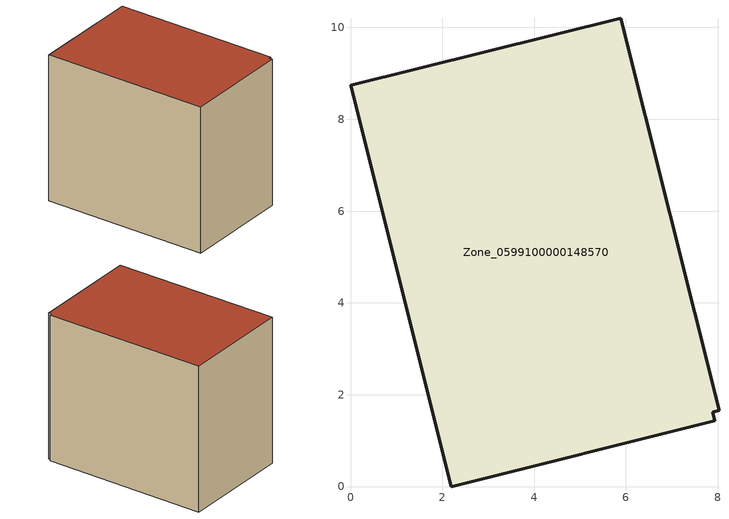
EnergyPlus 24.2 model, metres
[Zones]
Zone_0599100000148570
 floor ground (C_G): 7.93,1.44 2.19,0 0,8.74 5.89,10.2 8.03,1.66 7.89,1.62 z0
 wall outside (C_F): 8.03,1.66 5.89,10.2 0,8.74 2.19,0 7.93,1.44 7.89,1.62 8.03,1.66 z0:8
 roof outside (C_R): 2.19,0 7.93,1.44 7.89,1.62 8.03,1.66 5.89,10.2 0,8.74 z8
[BUILDING]
Pand.0599100000148570: North Axis=0; Terrain=City; Loads Convergence Tolerance Value=0.04; Temperature Convergence Tolerance Value=0.4; Solar Distribution=FullExterior; Maximum Number of Warmup Days=25; Minimum Number of Warmup Days=1
[Site:Location]
Rotterdam.The.Hague.AP_ZH_NLD Design_Conditions: Latitude=51.96; Longitude=4.45; Time Zone=1; Elevation=-4.5
[SITE:GROUNDTEMPERATURE:BUILDINGSURFACE]
18, 18, 18, 18, 18, 18, 18, 18, 18, 18, 18, 18
[MATERIAL] Thermal Absorptance=0.9; Solar Absorptance=0.7; Visible Absorptance=0.7
Name | Roughness | Thickness | Conductivity | Density | Specific Heat
G.TC.1965-1974 | MediumSmooth | 0.15 | 0.882353 | 540 | 1210
F.TC.1965-1974 | Rough | 0.3 | 0.697674 | 1920 | 840
R.TC.1965-1974 | MediumRough | 0.2 | 0.232558 | 1500 | 1000
[CONSTRUCTION]
C_G: G.TC.1965-1974
C_F: F.TC.1965-1974
C_R: R.TC.1965-1974
[ZONE]
Zone_0599100000148570: Type=1; Multiplier=1; Ceiling Height=Autocalculate; Volume=Autocalculate; Floor Area=autocalculate; Part of Total Floor Area=Yes
[ZONEINFILTRATION:DESIGNFLOWRATE]
Infil_Zone_0599100000148570: Zone or ZoneList or Space or SpaceList=Zone_0599100000148570; Schedule=AlwaysOn; Design Flow Rate Calculation Method=Flow/Area; Flow Rate per Floor Area=0.003; Constant Term Coefficient=1; Temperature Term Coefficient=0; Velocity Term Coefficient=0; Velocity Squared Term Coefficient=0
[HVACTEMPLATE:ZONE:IDEALLOADSAIRSYSTEM]
Zone_0599100000148570: Maximum Heating Supply Air Temperature=50; Minimum Cooling Supply Air Temperature=13; Maximum Heating Supply Air Humidity Ratio=0.0156; Minimum Cooling Supply Air Humidity Ratio=0.0077; Heating Limit=NoLimit; Cooling Limit=NoLimit; Dehumidification Control Type=ConstantSensibleHeatRatio; Cooling Sensible Heat Ratio=0.7; Dehumidification Setpoint=60; Humidification Control Type=None; Humidification Setpoint=30; Outdoor Air Method=None; Outdoor Air Flow Rate per Person=0.00944; Outdoor Air Flow Rate per Zone Floor Area=0; Outdoor Air Flow Rate per Zone=0; Demand Controlled Ventilation Type=None; Outdoor Air Economizer Type=NoEconomizer; Heat Recovery Type=None; Sensible Heat Recovery Effectiveness=0.7; Latent Heat Recovery Effectiveness=0.65
[ZONECONTROL:THERMOSTAT]
ThermostatControl_Zone_0599100000148570: Zone or ZoneList=Zone_0599100000148570; Control Type Schedule=DualSetpointControlType; Control 1=Thermostat_Zone_0599100000148570; Temperature Difference Between Cutout And Setpoint=0
[THERMOSTATSETPOINT:DUALSETPOINT]
Thermostat_Zone_0599100000148570: Heating Setpoint Temperature Schedule=HeatingSetpoint_Zone_0599100000148570; Cooling Setpoint Temperature Schedule=CoolingSetpoint_Zone_0599100000148570
[SCHEDULE:COMPACT]
HeatingSetpoint_Zone_0599100000148570: Through: 12/31, For: AllDays, Until: 24:00, 21
CoolingSetpoint_Zone_0599100000148570: Through: 12/31, For: AllDays, Until: 24:00, 24
DualSetpointControlType: Through: 12/31, For: AllDays, Until: 24:00, 4
AlwaysOn: Through: 12/31, For: AllDays, Until: 24:00, 1
